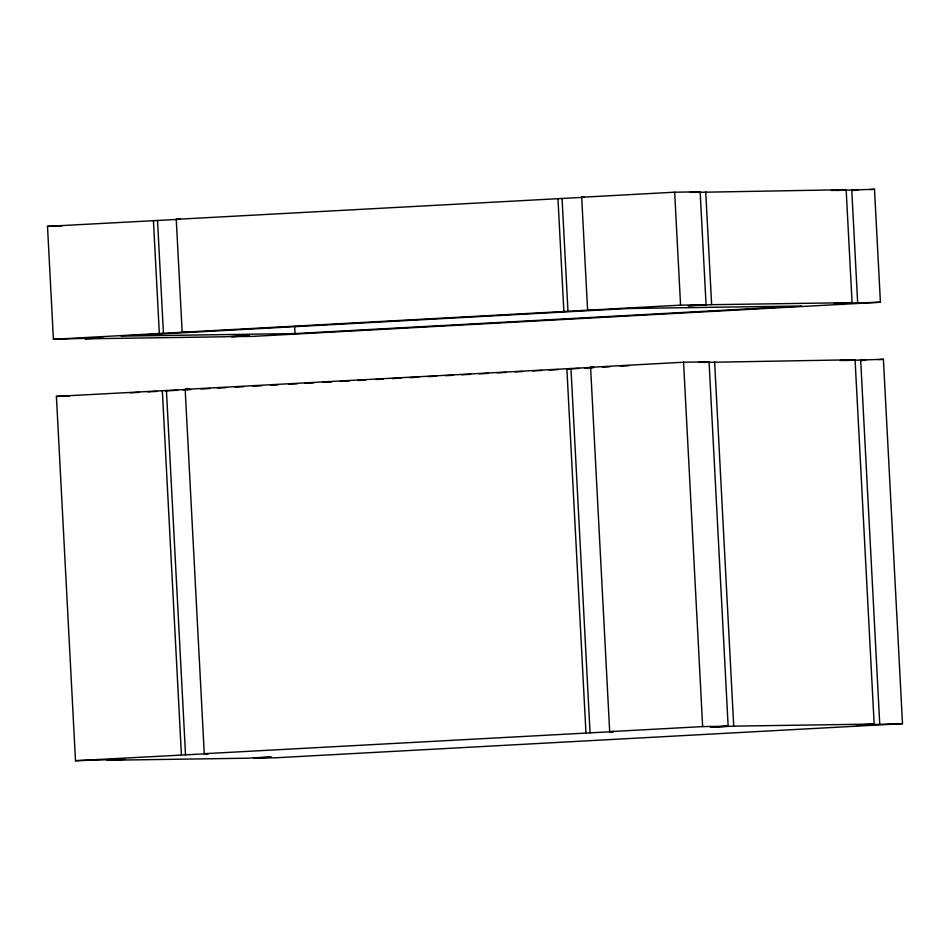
<?xml version="1.0" encoding="UTF-8"?>
<svg xmlns="http://www.w3.org/2000/svg" width="950" height="950" viewBox="0 0 950 950"><rect width="100%" height="100%" fill="white"/><g stroke="black" fill="none" stroke-linecap="round" stroke-linejoin="round"><path stroke-width="1.43" d="M835.466 190.499L874.499 189.287L880.413 302.231L253.258 336.371L231.467 336.68L249.221 335.718L224.924 336.775L84.989 338.817L102.742 337.856L53.414 339.281L47.5 226.338L180.357 219.26L176.249 219.319L182.174 332.274L186.283 332.215M176.249 219.319L584.393 197.268L581.685 197.256L587.599 310.211L591.707 310.151M581.685 197.256L674.654 192.197L700.15 191.829L706.064 304.772L688.311 305.746L711.633 304.689L852.079 302.646L846.153 189.691L693.892 192.387M689.795 192.387L700.15 191.829M831.369 190.499L846.153 189.691M852.376 190.487L858.278 190.166M870.069 189.525L874.499 189.287M53.414 339.281L680.568 305.152L706.064 304.772M852.079 302.646L834.326 303.608L880.413 302.231M294.999 333.569L801.456 306.007L627.617 308.536L121.173 336.11L294.999 333.569L294.619 326.218M56.406 396.364L189.264 389.298L185.167 389.358L204.262 753.706L208.359 753.647L75.501 760.712L56.406 396.364L69.16 396.174M185.167 389.358L593.299 367.306L590.591 367.294L609.686 731.643L613.795 731.583L204.262 753.706M590.591 367.294L683.561 362.223L709.056 361.855L728.151 726.216L710.398 727.178L733.721 726.133L874.166 724.078L855.071 359.729L702.798 362.425M130.079 392.861L138.961 392.386M147.856 391.899L156.738 391.412M165.621 390.925L177.472 390.284M183.398 389.963L190.796 389.559M201.162 389.001L210.045 388.514M217.455 388.111L226.338 387.624M235.22 387.137L244.102 386.662M252.997 386.175L261.879 385.688M270.762 385.213L278.172 384.809M288.539 384.239L297.421 383.753M304.819 383.349L313.714 382.874M322.596 382.387L331.479 381.9M340.361 381.425L349.244 380.938M358.138 380.451L365.536 380.048M375.903 379.489L383.313 379.086M392.196 378.599L401.078 378.112M409.961 377.637L418.855 377.15M427.738 376.663L436.62 376.176M445.503 375.701L452.912 375.298M461.795 374.811L470.678 374.324M479.56 373.849L488.454 373.362M497.337 372.875L506.219 372.388M515.102 371.913L522.512 371.509M532.879 370.939L541.761 370.452M549.159 370.061L558.054 369.574M566.936 369.087L578.788 368.446M584.701 368.125L593.596 367.638M602.478 367.151L609.876 366.747M620.243 366.189L629.137 365.702M698.701 362.425L709.056 361.855M840.275 360.537L855.071 359.729M844.372 360.537L883.405 359.314L902.5 723.663L275.346 757.803L253.555 758.124L271.308 757.15L264.765 757.245L247.012 758.219L107.077 760.261L124.83 759.288L118.75 759.383L75.501 760.712M861.282 360.513L865.711 360.276M878.976 359.551L883.405 359.314M609.686 731.643L702.656 726.584L728.151 726.216M874.166 724.078L856.413 725.052L902.5 723.663M47.5 226.338L61.667 226.124M851.734 189.62L857.648 302.563M860.641 359.646L879.736 723.995M705.719 191.746L711.633 304.689M714.626 361.772L733.721 726.133M674.654 192.197L680.568 305.152M683.561 362.223L702.656 726.584M562.067 198.491L567.981 311.434M570.974 368.517L590.069 732.877M557.959 198.55L563.872 311.493M566.865 368.576L585.96 732.937M157.522 220.507L163.447 333.462M166.44 390.533L185.535 754.894M153.425 220.566L159.339 333.521M162.331 390.593L181.426 754.953"/></g></svg>
